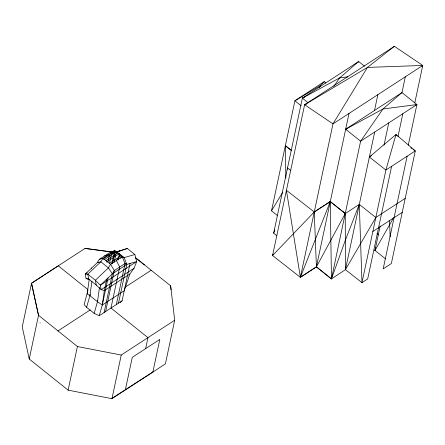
<?xml version="1.0" encoding="UTF-8"?>
<svg xmlns="http://www.w3.org/2000/svg" width="445" height="445" viewBox="0 0 445 445"><rect width="100%" height="100%" fill="white"/><g stroke="black" fill="none" stroke-linecap="round" stroke-linejoin="round"><path stroke-width="0.67" d="M391.622 166.308L367.687 278.937L361.974 282.653L345.431 269.653L345.242 213.5L360.606 141.21L382.967 108.997L401.969 92.593L405.328 76.785M287.509 169.284L287.526 167.91L290.724 170.474M135.375 257.605L170.63 285.824L174.685 320.255L165.407 363.893L111.968 398.687L68.124 390.148L29.237 359.02L38.526 315.294L31.512 283.304L58.267 265.826L87.904 289.578M130.04 263.462L122.102 300.809L99.241 315.689L94.162 313.363L86.597 307.311L89.912 295.691L91.915 281.435M94.162 313.363L97.477 301.749L99.48 287.487M99.241 315.689L102.294 305.003L104.314 290.635L106.755 279.149M174.685 320.255L121.24 355.049L77.397 346.51L38.526 315.294M349.025 113.442L316.423 266.816L331.447 278.92L345.231 213.561L359.304 204.4M112.485 252.12L84.967 248.444L31.523 283.237L22.25 326.875L29.237 359.02M40.028 323.142L40.111 322.736M91.57 268.335L91.637 268.018M87.876 290.579L84.127 304.564L86.597 307.311M68.124 390.148L77.397 346.51M103.819 259.485L104.08 258.256L111.606 253.361L127.303 248.466L134.868 254.523L136.693 261.554L134.034 268.274L129.834 274.02L124.25 290.713L102.294 305.003L97.477 301.749L89.912 295.691L90.196 294.379M97.477 301.749L97.761 300.431M107.89 262.105L109.537 254.373M102.294 305.003L108.052 277.919M111.834 263.957L114.66 250.657L116.551 251.553L124.116 257.605L126.797 264.397L118.504 303.151M112.602 263.262L114.927 252.332M114.17 262.433L116.462 251.653L104.119 259.691M104.13 312.507L112.351 273.842L114.321 270.56L125.062 263.568L126.797 264.397L136.693 261.554L100.353 285.212L101.165 289.673L104.314 290.635L129.834 274.02M105.61 311.545L114.321 270.56L110.549 264.308L102.984 258.256L99.207 259.429L97.233 262.711L85.234 274.087L86.046 278.542L89.195 279.505L87.175 293.872L89.912 295.691M118.092 259.886L119.427 253.6M116.351 304.552L125.062 263.568L122.225 256.709L114.66 250.657L109.948 252.437L99.207 259.429M111.968 398.687L121.24 355.049M112.051 398.281L125.39 389.681L132.265 357.346L159.805 339.418L152.869 372.053M145.626 348.652L147.963 337.655L110.977 308.051L119.694 267.067L116.39 260.509M170.619 285.862L171.091 289.756M277.324 215.452L271.517 210.802L294.907 100.759L324.283 81.635L325.779 83.037M276.857 235.733L273.653 233.174L302.35 98.156L358.659 61.499L364.527 66.199M414.812 102.789L422.75 65.448L394.381 46.313L304.619 104.747L272.568 255.541L300.375 277.318L316.412 266.878L345.231 213.561L330.285 201.602L327.609 203.332M374.506 110.471L377.866 94.663M273.074 254.256L272.568 255.541L314.265 211.959L330.285 201.602L331.447 278.92L345.431 269.653L374.684 132.043M384.024 145.159L388.758 122.881M397.958 136.671L402.836 113.72M393.497 217.978L374.974 250.424L380.169 225.993M408.276 145.181L416.915 104.553L401.969 92.593L345.665 129.245L360.606 141.21L416.915 104.553L382.967 108.997L345.665 129.245L347.606 128.572M407.13 156.217L383.19 268.847L391.35 263.535L415.291 150.905L396 134.485L369.372 157.024L385.915 170.029L361.974 282.653L359.304 204.383L375.825 217.499L405.2 198.375M319.582 87.632L320.216 85.657L324.283 81.635M374.974 250.424L375.869 247.821M331.447 278.92L345.504 239.794L359.304 204.383M273.653 233.174L274.865 229.926M119.889 254.701L118.921 257.143L116.245 260.803M345.431 269.653L375.825 217.499M271.517 210.802L282.809 192.151M333.772 86.38L339.657 77.903L358.659 61.499L357.758 62.556M421.96 66.583L422.75 65.448L367.442 67.412L304.619 104.747L332.988 123.877L422.75 65.448M125.062 263.568L126.797 264.397L112.351 273.842L100.353 285.212L95.369 280.239L87.804 274.181L85.234 274.087L87.214 272.796M120.206 302.578L122.102 300.809M394.381 46.313L367.442 67.412L332.988 123.877L300.375 277.318L316.423 266.816M114.66 250.657L102.984 258.256L100.843 261.821L87.804 274.181L88.683 279.026L96.248 285.084L101.165 289.673L134.034 268.274M98.217 262.072L97.233 262.711L100.843 261.821L108.408 267.879L112.351 273.842M105.888 260.642L117.675 252.966M106.5 262.01L118.865 253.962M134.868 254.523L124.116 257.605L122.225 256.709L110.549 264.308L108.408 267.879L95.369 280.239L96.248 285.084M120.478 258.334L122.164 257.232M57.956 330.947L90.274 309.909M125.045 287.275L151.183 270.26M369.372 157.024L371.625 155.561M331.353 278.837L316.412 266.878L314.265 211.959L330.301 201.518M372.849 231.483L402.224 212.36M125.39 389.681L153.558 371.608M320.216 85.657L294.907 100.759L301.182 105.871M308.224 102.851L302.35 98.156L339.657 77.903L347.801 76.84M302.35 98.156L304.297 97.477M415.619 105.003L416.915 104.553M122.214 250.207L127.303 248.466M304.619 104.747L306.588 104.091M104.575 255.936L108.48 254.679M111.684 253.266L121.58 250.429L111.606 253.361L109.498 263.279L118.921 257.143L121.975 256.381M84.951 248.343L112.49 252.031M86.046 278.542L89.823 279.377M122.225 256.709L124.027 257.711M410.707 147.757L411.853 148.541M412.999 149.331L415.291 150.905L385.915 170.029L396 134.485L396.434 135.686M342.856 211.659L345.242 213.5L330.285 201.602L300.375 277.318L286.43 190.31L314.265 211.959M135.363 257.661L144.43 264.853M285.362 145.648L291.703 150.721L285.362 145.648L285.846 177.967M376.987 233.619L378.589 234.904M374.629 250.146L385.537 258.879M31.523 283.237L38.515 315.383M390.148 236.829L389.514 220.375"/></g></svg>
